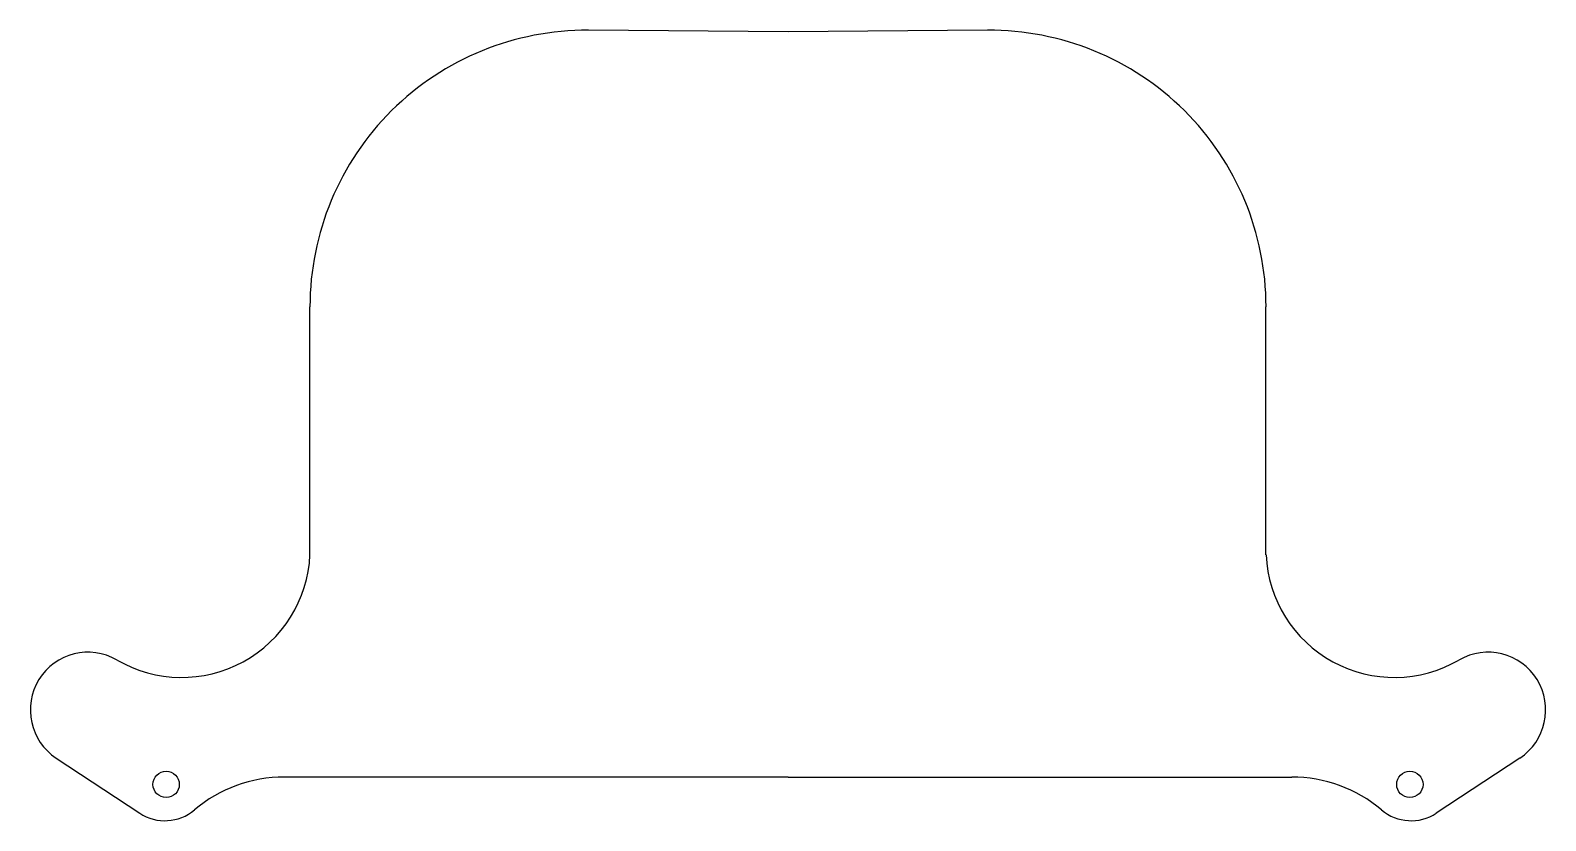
# Model space of a CAD drawing. Header units: millimetres. Extents: x 31 to 204, y -125 to -35.
import ezdxf

# ---------------------------------------------------------------- set-up
doc = ezdxf.new("R2010")
doc.units = ezdxf.units.MM
doc.layers.get('0').update_dxf_attribs({"linetype": 'CONTINUOUS'})

msp = doc.modelspace()

# ---------------------------------------------------------------- linework, layer by layer
for p, q in [((117.58, -35.43), (94.86, -35.26)), ((140.3, -35.26), (117.58, -35.43)), ((63.13, -95.02), (63.13, -66.76)), ((172.02, -95.02), (172.02, -66.76)), ((34.24, -118.18), (43.74, -124.45)), ((200.92, -118.18), (191.42, -124.45)), ((117.58, -120.33), (60.21, -120.33)), ((117.58, -120.33), (174.95, -120.33))]:
    msp.add_line(p, q)
for centre in [(46.75, -121.17), (188.41, -121.17)]:
    msp.add_circle(centre, 1.5)
for centre, radius, start, end in [((94.63, -66.76), 31.5, 89.5874, 180), ((140.53, -66.76), 31.5, 0, 90.4126), ((48.51, -94.34), 14.64, 239.8594, 357.3555), ((186.65, -94.34), 14.64, 182.6445, 300.1406), ((37.86, -112.69), 6.58, 59.8594, 236.6172), ((197.3, -112.69), 6.58, -56.6172, 120.1406), ((60.21, -136.18), 15.85, 90, 130.209), ((174.95, -136.18), 15.85, 49.791, 90), ((46.61, -120.1), 5.21, 236.6172, 310.209), ((188.55, -120.1), 5.21, 229.791, 303.3828)]:
    msp.add_arc(centre, radius, start, end)

doc.saveas('drawing.dxf')
